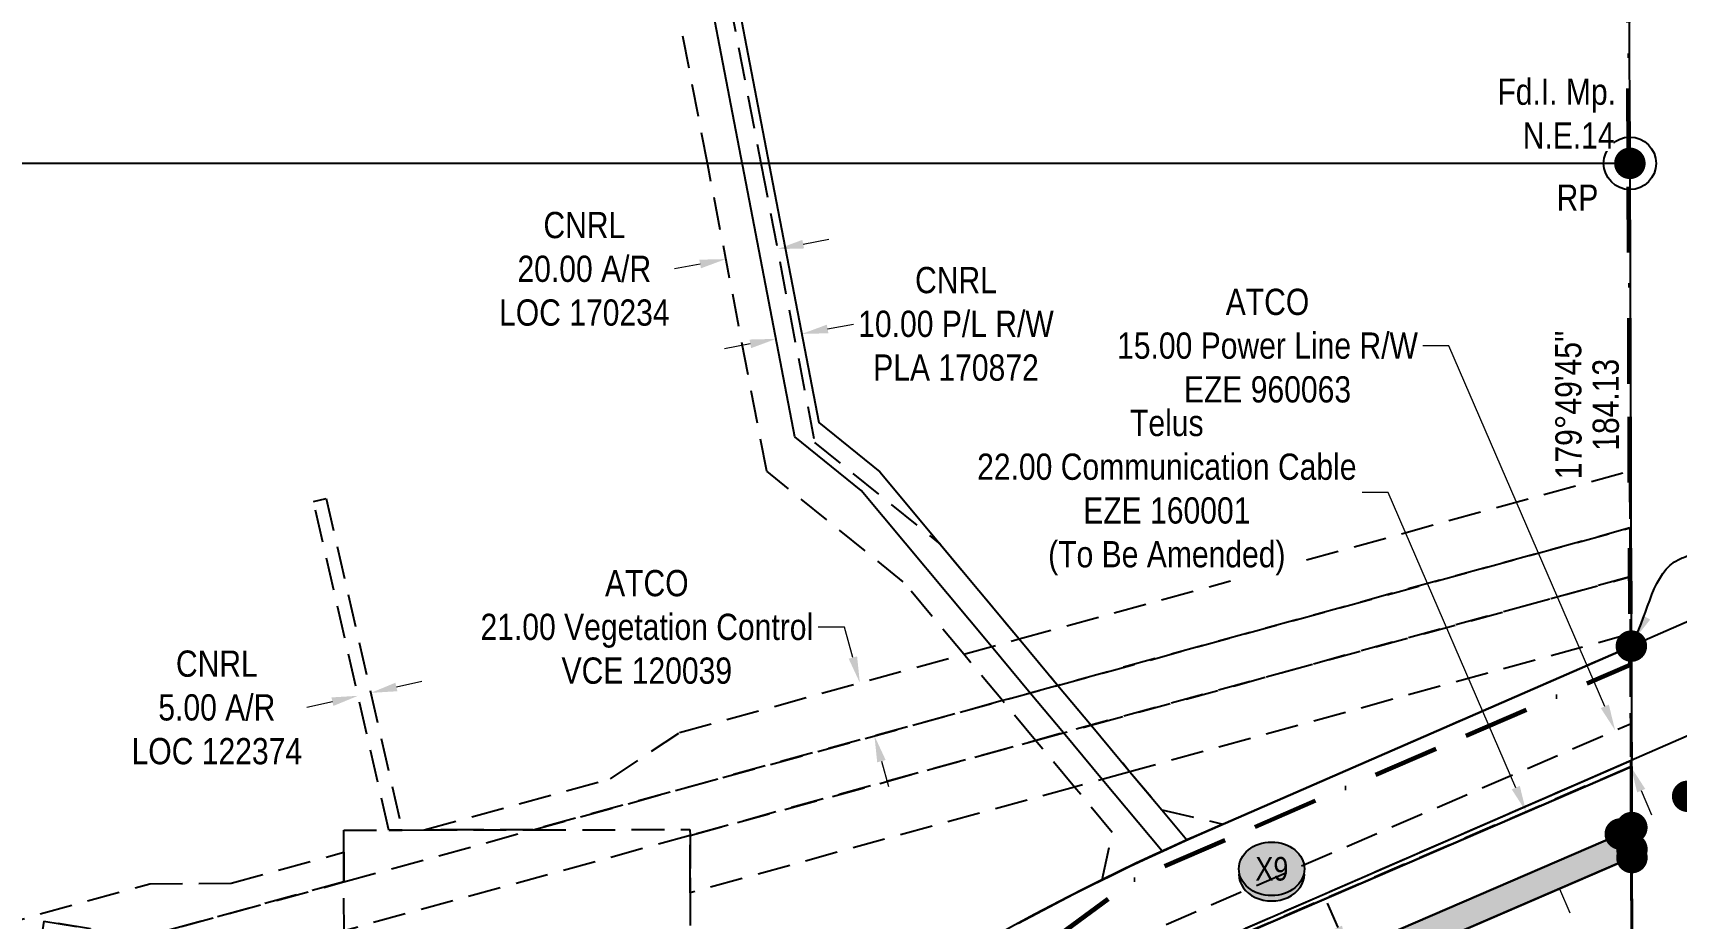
# Model space of a CAD drawing. Extents: x 506429 to 517084, y 6049655 to 6059669.
# Drawn here: x 513123 to 513749, y 6053524 to 6053861 of the extents above; entities that cross this region are included whole.
import ezdxf
from ezdxf.enums import TextEntityAlignment as Align

# ---------------------------------------------------------------- set-up
doc = ezdxf.new("R2010")
doc.units = 0
doc.header["$LTSCALE"] = 5
doc.header["$PDSIZE"] = 0.5
for name, pattern in [('BORDER', [17.5, 5, -2.5, 5, -2.5, 0, -2.5]), ('foc-ACCESSROAD', [3.75, 2.5, -1.25]), ('foc-FLOWLINE', [3.75, 2.5, -1.25])]:
    doc.linetypes.add(name, pattern=pattern)
doc.layers.get('Defpoints').update_dxf_attribs({"color": 9})
for name, color, linetype in [('24', 161, 'Continuous'), ('35', 37, 'Continuous'), ('C-RW', 13, 'Continuous'), ('F-AR', 190, 'foc-ACCESSROAD'), ('F-EZE', 190, 'foc-FLOWLINE'), ('F-RW', 190, 'Continuous'), ('F-VCE', 190, 'foc-FLOWLINE'), ('F-WS', 190, 'foc-ACCESSROAD'), ('L-BD', 7, 'Continuous'), ('L-MON', 1, 'Continuous'), ('L-SEC', 7, 'Continuous'), ('L-TITLEDB', 4, 'Continuous'), ('P-CROSSINGS', 250, 'Continuous'), ('P-IOP1-H', 21, 'Continuous'), ('P-PROPOSED', 10, 'Continuous'), ('P-PROPOSED-H', 21, 'Continuous'), ('P-TXT', 4, 'Continuous')]:
    doc.layers.add(name, color=color, linetype=linetype)
doc.layers.add('AS-BOUNDARY', color=7, linetype='BORDER', lineweight=60, true_color=0xcc33ff)
for name, color, linetype, lineweight in [('C-EZE-T', 13, 'Continuous', 9), ('F-AR-T', 190, 'Continuous', 9), ('F-RW-T', 190, 'Continuous', 9)]:
    doc.layers.add(name, color=color, linetype=linetype, lineweight=lineweight)
doc.layers.add('Z-POINTNUMBER', color=215, linetype='Continuous', plot=False)
doc.styles.add('80', font='ARIALN.TTF', dxfattribs={"height": 10})
doc.styles.add('80CG', font='ARIALN.TTF', dxfattribs={"height": 10})
doc.styles.add('80L', font='ARIALN.TTF', dxfattribs={"height": 10})
doc.styles.add('Crossing', font='ARIALN.TTF', dxfattribs={"height": 10})
doc.dimstyles.new('Compass 5 000', dxfattribs={"dimscale": 5, "dimtxt": 9, "dimasz": 2, "dimexe": 0.2, "dimexo": 0.0625, "dimgap": 0.5, "dimtad": 0, "dimtih": 1, "dimtoh": 1, "dimzin": 0, "dimdsep": 46, "dimtxsty": '80CG', "dimcen": 0.1, "dimse1": 1, "dimse2": 1, "dimclrd": 256, "dimclrt": 256, "dimaunit": 1, "dimadec": 4, "dimazin": 0, "dimtfac": 0.06, "dimtofl": 0, "dimtmove": 0, "dimatfit": 1, "dimfxl": 0.2, "dimtolj": 1, "dimtzin": 0, "dimlwd": -1, "dimarcsym": 0})

# ---------------------------------------------------------------- blocks, each defined once
blk = doc.blocks.new('fdia')
at = {"color": 255, "const_width": 1}
blk.add_lwpolyline([(-0.5, 0, 1), (0.5, 0, 1)], format="xyb", close=True, dxfattribs=at)
blk = doc.blocks.new('Fdiaa')
blk.add_blockref('fdia', (0, 0))
blk = doc.blocks.new('fdib')
at = {"color": 1, "const_width": 1.6}
blk.add_lwpolyline([(-0.4, 0, 1), (0.4, 0, 1)], format="xyb", close=True, dxfattribs=at)
at = {"color": 1}
blk.add_circle((0, 0), 0.8, dxfattribs=at)
blk = doc.blocks.new('Fdibb')
blk.add_blockref('fdib', (0, 0))
blk = doc.blocks.new('fdicc')
for name in ['Fdibb', 'Fdiaa']:
    blk.add_blockref(name, (0, 0))
blk = doc.blocks.new('FDI')
blk.add_blockref('fdicc', (0, 0))
blk = doc.blocks.new('*D893')
at = {"layer": 'Defpoints', "color": 0, "transparency": 16777216}
for p in [(513438.31, 6053613.71), (513409.13, 6053605.67), (513414.69, 6053585.47)]:
    blk.add_point(p, dxfattribs=at)
at = {"layer": 'F-RW-T', "transparency": 16777216}
for p, q in [((513432.45, 6053634.97), (513422.45, 6053634.97)), ((513435.65, 6053623.35), (513432.45, 6053634.97)), ((513446.53, 6053583.87), (513449.18, 6053574.22))]:
    blk.add_line(p, q, dxfattribs=at)
for points in [[(513437.26, 6053623.79), (513434.05, 6053622.91), (513438.31, 6053613.71)], [(513448.14, 6053584.31), (513444.92, 6053583.42), (513443.87, 6053593.51)]]:
    blk.add_solid(points, dxfattribs=at)
at = {"layer": 'F-RW-T', "transparency": 16777216, "insert": (513357.16, 6053634.97), "char_height": 10, "attachment_point": 5, "style": '80CG'}
blk.add_mtext('\\A1;ATCO\\P21.00 Vegetation Control\\PVCE 120039', dxfattribs=at)
blk = doc.blocks.new('*D898')
at = {"layer": 'Defpoints', "color": 0, "transparency": 16777216}
for p in [(513231.6, 6053676.35), (513236.47, 6053677.47), (513247.13, 6053608.77)]:
    blk.add_point(p, dxfattribs=at)
at = {"layer": 'F-AR-T', "transparency": 16777216}
for p, q in [((513261.75, 6053612.13), (513271.49, 6053614.37)), ((513237.38, 6053606.53), (513227.64, 6053604.29))]:
    blk.add_line(p, q, dxfattribs=at)
for points in [[(513261.37, 6053613.75), (513262.12, 6053610.51), (513252, 6053609.89)], [(513237.01, 6053608.16), (513237.76, 6053604.91), (513247.13, 6053608.77)]]:
    blk.add_solid(points, dxfattribs=at)
at = {"layer": 'F-AR-T', "transparency": 16777216, "insert": (513193.35, 6053604.29), "char_height": 10, "attachment_point": 5, "style": '80CG'}
blk.add_mtext('\\A1;CNRL\\P5.00 A/R\\PLOC 122374', dxfattribs=at)
blk = doc.blocks.new('*D901')
at = {"layer": 'Defpoints', "color": 0, "transparency": 16777216}
for p in [(513382.57, 6053799.71), (513402.19, 6053803.48), (513387.28, 6053775.19)]:
    blk.add_point(p, dxfattribs=at)
at = {"layer": 'F-AR-T', "transparency": 16777216}
for p, q in [((513416.72, 6053780.86), (513426.54, 6053782.75)), ((513377.46, 6053773.3), (513367.64, 6053771.41))]:
    blk.add_line(p, q, dxfattribs=at)
for points in [[(513416.41, 6053782.5), (513417.04, 6053779.22), (513406.9, 6053778.97)], [(513377.15, 6053774.94), (513377.78, 6053771.67), (513387.28, 6053775.19)]]:
    blk.add_solid(points, dxfattribs=at)
at = {"layer": 'F-AR-T', "transparency": 16777216, "insert": (513333.35, 6053771.41), "char_height": 10, "attachment_point": 5, "style": '80CG'}
blk.add_mtext('\\A1;CNRL\\P20.00 A/R\\PLOC 170234', dxfattribs=at)
blk = doc.blocks.new('*D908')
at = {"layer": 'Defpoints', "color": 0, "transparency": 16777216}
for p in [(513405.36, 6053750.14), (513415.17, 6053752.03), (513406.39, 6053744.77)]:
    blk.add_point(p, dxfattribs=at)
at = {"layer": 'F-RW-T', "transparency": 16777216}
for p, q in [((513426.02, 6053748.55), (513435.84, 6053750.44)), ((513396.57, 6053742.88), (513386.75, 6053740.99))]:
    blk.add_line(p, q, dxfattribs=at)
for points in [[(513425.71, 6053750.18), (513426.34, 6053746.91), (513416.2, 6053746.66)], [(513396.26, 6053744.52), (513396.89, 6053741.24), (513406.39, 6053744.77)]]:
    blk.add_solid(points, dxfattribs=at)
at = {"layer": 'F-RW-T', "transparency": 16777216, "insert": (513474.93, 6053750.44), "char_height": 10, "attachment_point": 5, "style": '80CG'}
blk.add_mtext('\\A1;CNRL\\P10.00 P/L R/W\\PPLA 170872', dxfattribs=at)
blk = doc.blocks.new('*D973')
at = {"layer": 'C-EZE-T', "transparency": 16777216}
for p, q in [((513639.61, 6053686.23), (513629.61, 6053686.23)), ((513688.18, 6053573.77), (513639.61, 6053686.23)), ((513704.83, 6053535.21), (513708.8, 6053526.03))]:
    blk.add_line(p, q, dxfattribs=at)
for points in [[(513689.71, 6053574.44), (513686.65, 6053573.11), (513692.14, 6053564.59)], [(513706.36, 6053535.87), (513703.3, 6053534.55), (513700.87, 6053544.39)]]:
    blk.add_solid(points, dxfattribs=at)
at = {"layer": 'Defpoints', "color": 0, "transparency": 16777216}
for p in [(513692.14, 6053564.59), (513694.94, 6053565.8), (513703.67, 6053545.6)]:
    blk.add_point(p, dxfattribs=at)
at = {"layer": 'C-EZE-T', "transparency": 16777216, "insert": (513555.25, 6053686.23), "char_height": 10, "attachment_point": 5, "style": '80CG'}
blk.add_mtext('\\A1;Telus\\P22.00 Communication Cable\\PEZE 160001\\P(To Be Amended)', dxfattribs=at)
blk = doc.blocks.new('*D974')
at = {"layer": 'Defpoints', "color": 0, "transparency": 16777216}
for p in [(513726.06, 6053595.57), (513717.76, 6053591.98), (513723.7, 6053578.23)]:
    blk.add_point(p, dxfattribs=at)
at = {"layer": 'F-RW-T', "transparency": 16777216}
for p, q in [((513662.74, 6053742.14), (513652.74, 6053742.14)), ((513722.09, 6053604.75), (513662.74, 6053742.14)), ((513735.97, 6053572.63), (513739.93, 6053563.45))]:
    blk.add_line(p, q, dxfattribs=at)
for points in [[(513723.62, 6053605.41), (513720.56, 6053604.09), (513726.06, 6053595.57)], [(513737.5, 6053573.29), (513734.44, 6053571.97), (513732, 6053581.81)]]:
    blk.add_solid(points, dxfattribs=at)
at = {"layer": 'F-RW-T', "transparency": 16777216, "insert": (513593.6, 6053742.14), "char_height": 10, "attachment_point": 5, "style": '80CG'}
blk.add_mtext('\\A1;ATCO\\P15.00 Power Line R/W\\PEZE 960063', dxfattribs=at)
blk = doc.blocks.new('*U1105')
at = {"layer": '35', "color": 3}
blk.add_circle((0, 0), 10, dxfattribs=at)
at = {"layer": '35', "color": 3, "style": '80'}
blk.add_attdef('RP_001', (-27.93, -18.09), '', height=10, dxfattribs=at)
blk = doc.blocks.new('xing2')
h = blk.add_hatch(color=50)
h.dxf.hatch_style = 1
edge = h.paths.add_edge_path()
edge.add_ellipse((0, 0), major_axis=(-12.5, 0), ratio=0.816297, start_angle=0, end_angle=360)
h = blk.add_hatch(color=250)
h.dxf.hatch_style = 1
edge = h.paths.add_edge_path()
edge.add_ellipse((0, -2.05), major_axis=(-12.5, 0), ratio=0.816297, start_angle=0, end_angle=180)
edge.add_line((12.5, -2.05), (12.5, 0))
edge.add_ellipse((0, 0), major_axis=(-12.5, 0), ratio=0.816297, start_angle=0, end_angle=180, ccw=False)
edge.add_line((-12.5, 0), (-12.5, -2.05))
at = {"color": 250}
blk.add_ellipse((0, 0), major_axis=(-12.5, 0), ratio=0.816297, dxfattribs=at)
blk.add_ellipse((0, -2.05), major_axis=(-12.5, 0), ratio=0.816297, start_param=0, end_param=3.141593, dxfattribs=at)
at = {"color": 250, "style": 'Crossing'}
blk.add_attdef('CROSSING', text='', height=9, dxfattribs=at).set_placement((0.09, 0.02), align=Align.MIDDLE_CENTER)
at = {"color": 250, "style": 'Crossing', "flags": 1}
for tag, p in [('OWNER', (0.09, -12.49)), ('DESCRIPTION', (0.09, -25.77)), ('LOCATION', (0.09, -39.3)), ('DWG_REF', (0.09, -52.84))]:
    blk.add_attdef(tag, text='', height=9, dxfattribs=at).set_placement(p, align=Align.MIDDLE_CENTER)
blk = doc.blocks.new('*D1213')
at = {"layer": 'Defpoints', "color": 0, "transparency": 16777216}
for p in [(513636.39, 6053516.52), (513640.34, 6053507.38), (513628.38, 6053502.21)]:
    blk.add_point(p, dxfattribs=at)
at = {"layer": 'P-TXT', "transparency": 16777216}
for p, q in [((513620.46, 6053520.53), (513616.5, 6053529.71)), ((513632.35, 6053493.03), (513656.9, 6053436.24)), ((513656.9, 6053436.24), (513666.9, 6053436.24))]:
    blk.add_line(p, q, dxfattribs=at)
for points in [[(513621.99, 6053521.19), (513618.93, 6053519.87), (513624.43, 6053511.35)], [(513633.88, 6053493.69), (513630.82, 6053492.37), (513628.38, 6053502.21)]]:
    blk.add_solid(points, dxfattribs=at)
at = {"layer": 'P-TXT', "transparency": 16777216, "insert": (513682.84, 6053436.24), "char_height": 10, "attachment_point": 5, "style": '80CG'}
blk.add_mtext('\\A1;10.00', dxfattribs=at)

msp = doc.modelspace()

# ---------------------------------------------------------------- hatches: boundary and pattern name
at = {"layer": 'P-IOP1-H'}
h = msp.add_hatch(color=256, dxfattribs=at)
h.dxf.hatch_style = 1
h.paths.add_polyline_path([(513549.725, 6053468.202), (513578.155, 6053480.46), (513602.755, 6053491.113), (513732.437, 6053547.14), (513732.398, 6053558.574), (513727.994, 6053556.111), (513596.102, 6053499.106), (513574.207, 6053489.63), (513544.713, 6053476.921), (513300.124, 6053296.611), (513293.783, 6053284.256), (513151.82, 6053007.632), (513163.047, 6053007.635), (513253.809, 6053184.471), (513302.676, 6053279.682), (513307.934, 6053289.96)])
at = {"layer": 'P-PROPOSED-H'}
h = msp.add_hatch(color=256, dxfattribs=at)
h.dxf.hatch_style = 1
h.paths.add_polyline_path([(513006.255, 6052202.311), (513009.232, 6052239.307), (513112.935, 6052910.001), (513253.809, 6053184.471), (513302.676, 6053279.682), (513307.934, 6053289.96), (513549.725, 6053468.202), (513578.155, 6053480.46), (513602.755, 6053491.113), (513732.437, 6053547.14), (513732.398, 6053558.574), (513727.994, 6053556.111), (513596.102, 6053499.106), (513574.207, 6053489.63), (513544.713, 6053476.921), (513300.124, 6053296.611), (513293.783, 6053284.256), (513103.309, 6052913.105), (512999.301, 6052240.552), (512995.666, 6052202.287)])

# ---------------------------------------------------------------- linework, layer by layer
at = {"layer": '24'}
msp.add_lwpolyline([(513083.612, 6052919.351), (513128.409, 6053006.619), (513271.062, 6053284.366), (513275.677, 6053293.351), (513279.084, 6053297.205), (513282.508, 6053301.053), (513285.948, 6053304.896), (513299.337, 6053314.769), (513382.203, 6053375.877), (513386.232, 6053378.848), (513561.682, 6053508.239), (513731.885, 6053581.762), (513731.992, 6053546.997), (513731.992, 6053546.997), (513577.689, 6053480.298), (513574.196, 6053486.42), (513549.111, 6053467.927), (513402.309, 6053359.697), (513398.28, 6053356.726), (513307.52, 6053289.818), (513298.485, 6053283.15), (513302.395, 6053279.819), (513162.119, 6053006.669), (513112.489, 6052909.98)], dxfattribs=at)
at = {"layer": 'AS-BOUNDARY', "flags": 128}
msp.add_lwpolyline([(513728.175, 6054716.203), (513728.503, 6054616.163), (513731.14, 6053811.216), (513731.765, 6053620.566), (513543.656, 6053539.281), (513250.875, 6053323.375), (513088.092, 6053006.355), (513049.037, 6052930.295), (512936.343, 6052201.953), (512933.173, 6052201.948), (512933.233, 6052181.851), (512807.492, 6051448.602), (512817.787, 6051377.932), (512822.388, 6051346.349)], dxfattribs=at)
at = {"layer": 'C-RW', "flags": 128}
for points in [[(512973.252, 6052202.238), (512979.613, 6052243.887), (513084.058, 6052919.372), (513276.05, 6053293.439, -0.004409), (513286.3, 6053304.977), (513293.055, 6053310.019), (513534.908, 6053488.307), (513562.103, 6053508.349), (513720.306, 6053576.674), (513732.336, 6053581.897), (513732.437, 6053548.258), (513732.437, 6053547.14), (513578.155, 6053480.46), (513574.621, 6053486.549), (513549.725, 6053468.202), (513307.934, 6053289.96), (513301.171, 6053284.912), (513298.885, 6053283.212), (513302.845, 6053279.926), (513302.676, 6053279.682), (513112.935, 6052910.001), (513009.232, 6052239.307), (513003.523, 6052202.305)], [(513727.994, 6053556.111), (513732.398, 6053558.574), (513732.406, 6053558.579), (513732.336, 6053581.897), (513720.306, 6053576.674), (513562.103, 6053508.349), (513534.908, 6053488.307), (513293.055, 6053310.019), (513286.3, 6053304.977, 0.004409), (513276.05, 6053293.439), (513084.058, 6052919.372), (512979.613, 6052243.887), (512973.252, 6052202.238), (512995.666, 6052202.287), (512999.301, 6052240.552), (513103.309, 6052913.105), (513245.561, 6053190.283), (513293.783, 6053284.256), (513300.124, 6053296.611), (513544.713, 6053476.921), (513574.207, 6053489.63), (513596.102, 6053499.106)]]:
    msp.add_lwpolyline(points, format="xyb", close=True, dxfattribs=at)
at = {"layer": 'F-AR'}
for points in [[(513381.492, 6053911.03), (513400.722, 6053811.093), (513421.092, 6053705.246), (513468.941, 6053666.516), (513499.033, 6053630.434), (513513.783, 6053612.747), (513526.438, 6053597.573), (513541.22, 6053579.849), (513553.297, 6053565.369), (513576.616, 6053559.878), (513569.299, 6053556.685), (513562.063, 6053553.479), (513556.303, 6053550.891), (513554.852, 6053550.228), (513547.674, 6053546.89), (513540.521, 6053543.507), (513533.396, 6053540.081), (513530.588, 6053538.708), (513534.483, 6053556.733), (513520.064, 6053574.022), (513505.278, 6053591.75), (513492.624, 6053606.923), (513477.876, 6053624.607), (513454.85, 6053652.217), (513402.85, 6053694.305), (513380.38, 6053811.067), (513361.15, 6053911.004)], [(513498.239, 6053521.966), (513505.207, 6053525.712), (513512.207, 6053529.398), (513519.238, 6053533.024), (513526.301, 6053536.588), (513533.394, 6053540.092), (513540.517, 6053543.534), (513547.67, 6053546.915), (513554.851, 6053550.234), (513562.061, 6053553.491), (513569.299, 6053556.685), (513731.744, 6053627.577), (513731.764, 6053620.872), (513731.835, 6053598.065), (513731.878, 6053584.021), (513585.259, 6053520.064)]]:
    msp.add_lwpolyline(points, dxfattribs=at)
msp.add_lwpolyline([(513234.993, 6053683.892), (513264.009, 6053557.631), (513258.885, 6053557.623), (513230.124, 6053682.774), (513234.993, 6053683.892)], close=True, dxfattribs=at)
at = {"layer": 'F-EZE'}
for points in [[(513107.887, 6053501.012), (513124.692, 6053505.642), (513127.49, 6053522.848), (513145.239, 6053519.965), (513143.762, 6053510.892), (513241.767, 6053537.87), (513313.843, 6053557.71), (513731.604, 6053672.718), (513731.662, 6053654.061), (513373.607, 6053555.514), (513241.796, 6053519.228), (513241.796, 6053519.228), (513140.593, 6053491.368), (513115.14, 6053334.567)], [(513554.936, 6053521.648), (513731.835, 6053598.065), (513731.878, 6053584.021), (513731.885, 6053581.762), (513561.682, 6053508.239)]]:
    msp.add_lwpolyline(points, dxfattribs=at)
at = {"layer": 'F-RW'}
for points in [[(513384.572, 6053911.034), (513403.802, 6053811.097), (513422.705, 6053712.878), (513445.903, 6053694.139), (513468.94, 6053666.515), (513499.032, 6053630.433), (513513.783, 6053612.747), (513526.438, 6053597.574), (513541.22, 6053579.849), (513553.297, 6053565.369), (513562.897, 6053553.845), (513562.063, 6053553.477), (513559.743, 6053552.431), (513556.306, 6053550.877), (513554.854, 6053550.218), (513553.45, 6053549.572), (513530.642, 6053576.935), (513515.856, 6053594.663), (513503.203, 6053609.835), (513488.454, 6053627.52), (513438.86, 6053686.985), (513413.585, 6053707.403), (513393.737, 6053810.546), (513393.631, 6053811.083), (513374.401, 6053911.021)], [(513112.488, 6052909.98), (513162.114, 6053006.669), (513302.394, 6053279.819), (513307.52, 6053289.818), (513398.28, 6053356.726), (513402.309, 6053359.697), (513549.111, 6053467.927), (513577.689, 6053480.298), (513731.992, 6053546.997), (513732.093, 6053514.369), (513564.195, 6053441.832), (513421.617, 6053336.698), (513417.588, 6053333.728), (513330.974, 6053269.865), (513195.848, 6053006.72), (513141.373, 6052900.612)]]:
    msp.add_lwpolyline(points, dxfattribs=at)
at = {"layer": 'F-VCE'}
for points in [[(513608.508, 6053660.588), (513731.537, 6053694.475), (513731.555, 6053688.766), (513731.604, 6053672.718), (513513.783, 6053612.747), (513492.624, 6053606.923), (513313.843, 6053557.71), (513291.121, 6053557.675), (513272.384, 6053557.644), (513343.359, 6053577.193), (513369.614, 6053594.792), (513477.876, 6053624.607), (513499.033, 6053630.434), (513579.495, 6053652.596)], [(512932.426, 6052452.571), (513022.412, 6053006.461), (513074.137, 6053324.835), (513077.34, 6053344.548), (513091.118, 6053429.363), (513107.975, 6053520.656), (513167.784, 6053537.129), (513198.816, 6053537.382), (513241.749, 6053549.206), (513241.767, 6053537.87), (513241.767, 6053537.87), (513143.762, 6053510.892), (513145.239, 6053519.965), (513127.49, 6053522.848), (513124.692, 6053505.642), (513107.887, 6053501.012), (513112.662, 6053483.676), (513121.523, 6053486.118), (513097.67, 6053339.18), (513094.473, 6053319.489), (513043.658, 6053006.492), (512932.811, 6052323.688)]]:
    msp.add_lwpolyline(points, dxfattribs=at)
msp.add_lwpolyline([(513520.064, 6053574.022), (513373.641, 6053533.697), (513373.631, 6053539.461), (513373.607, 6053555.514), (513505.278, 6053591.753), (513526.438, 6053597.576), (513731.662, 6053654.061), (513731.711, 6053638.035), (513731.729, 6053632.324), (513541.22, 6053579.849), (513520.064, 6053574.022)], close=True, dxfattribs=at)
at = {"layer": 'F-WS'}
msp.add_lwpolyline([(513241.796, 6053519.228), (513241.767, 6053537.868), (513241.749, 6053549.206), (513241.746, 6053550.3), (513241.735, 6053557.595), (513258.885, 6053557.623), (513264.009, 6053557.631), (513272.384, 6053557.644), (513291.121, 6053557.675), (513313.848, 6053557.709), (513373.602, 6053557.809), (513373.607, 6053555.513), (513373.631, 6053539.461), (513373.641, 6053533.697), (513373.713, 6053489.454)], dxfattribs=at)
at = {"layer": 'L-SEC'}
for q in [(513729.824, 6054617.71), (512828.269, 6053811.497), (513736.459, 6052203.934)]:
    msp.add_line((513731.649, 6053811.661), q, dxfattribs=at)
at = {"layer": 'L-TITLEDB'}
msp.add_lwpolyline([(513498.707, 6053522.103), (513505.675, 6053525.849), (513512.675, 6053529.535), (513519.706, 6053533.161), (513526.769, 6053536.725), (513533.862, 6053540.229), (513540.985, 6053543.671), (513548.138, 6053547.052), (513555.319, 6053550.371), (513562.529, 6053553.628), (513569.767, 6053556.822), (513732.212, 6053627.714), (513732.233, 6053621.009), (513732.303, 6053598.202), (513732.346, 6053584.157), (513585.727, 6053520.2)], dxfattribs=at)
at = {"layer": 'P-PROPOSED', "flags": 128}
msp.add_lwpolyline([(513006.255, 6052202.311), (513009.232, 6052239.307), (513112.935, 6052910.001), (513253.809, 6053184.471), (513302.676, 6053279.682), (513307.934, 6053289.96), (513549.725, 6053468.202), (513578.155, 6053480.46), (513602.755, 6053491.113), (513732.437, 6053547.14), (513732.398, 6053558.574), (513727.994, 6053556.111), (513596.102, 6053499.106), (513574.207, 6053489.63), (513544.713, 6053476.921), (513300.124, 6053296.611), (513293.783, 6053284.256), (513103.309, 6052913.105), (512999.301, 6052240.552), (512995.666, 6052202.287)], close=True, dxfattribs=at)
at = {"layer": 'Z-POINTNUMBER'}
for p, q in [((514380.79, 6053910.704), (513732.212, 6053627.714)), ((513732.212, 6053627.714), (513569.704, 6053556.868))]:
    msp.add_line(p, q, dxfattribs=at)
at = {"layer": 'Z-POINTNUMBER', "flags": 128}
msp.add_lwpolyline([(515609.283, 6054411.683), (515371.01, 6054305.261), (514792.06, 6054046.548), (514396.77, 6053874.078), (513748.193, 6053591.088), (513585.674, 6053520.237, 0.1260321), (513243.102, 6053253.343, 0.1260321)], format="xyb", dxfattribs=at)
at = {"layer": 'Z-POINTNUMBER'}
msp.add_arc((513935.394, 6052718.052), 915.064, 113.555267, 142.288208, dxfattribs=at)

# ---------------------------------------------------------------- block references
at = {"layer": '35', "color": 5, "xscale": 0.9990104649161125, "yscale": 0.9990104649161125, "zscale": 0.9990104649161125}
msp.add_blockref('*U1105', (513731.649, 6053811.661), dxfattribs=at).add_auto_attribs({'RP_001': 'RP'})
at = {"layer": 'L-MON'}
for p, xscale, yscale, zscale in [((513732.212, 6053627.714), 4.997525550000026, 4.997525550000026, 4.997525550000026), ((513753.661, 6053570.48), 4.995052324580574, 4.995052324580574, 4.995052324580574), ((513727.994, 6053556.111), 4.995052324580574, 4.995052324580574, 4.995052324580574), ((513732.398, 6053558.574), 4.995052324580574, 4.995052324580574, 4.995052324580574), ((513732.438, 6053550.307), 4.997525550000026, 4.997525550000026, 4.997525550000026), ((513732.437, 6053547.14), 4.997525550000026, 4.997525550000026, 4.997525550000026)]:
    msp.add_blockref('FDI', p, dxfattribs=dict(at, xscale=xscale, yscale=yscale, zscale=zscale))
at = {"layer": 'P-CROSSINGS', "xscale": 0.9990104649161125, "yscale": 0.9990104649161125, "zscale": 0.9990104649161125}
msp.add_blockref('xing2', (513595.171, 6053542.842), dxfattribs=at).add_auto_attribs({'CROSSING': 'X9'})

# ---------------------------------------------------------------- texts
at = {"layer": 'L-BD', "style": '80L'}
for s, p in [("179°49'45''", (513708.204, 6053719.615)), ('184.13', (513722.44, 6053719.658))]:
    msp.add_text(s, height=9.9901, rotation=90.1753, dxfattribs=at).set_placement(p, align=Align.MIDDLE)

# ---------------------------------------------------------------- dimensions: what is measured, and where the dimension line sits
at = {"layer": 'C-EZE-T'}
dim = msp.add_linear_dim(base=(513692.143, 6053564.594), p1=(513703.666, 6053545.596), p2=(513694.94, 6053565.803), angle=113.357985, text='Telus\\P22.00 Communication Cable\\PEZE 160001\\P(To Be Amended)', dimstyle='Compass 5 000', dxfattribs=at)
dim.commit()
dim.dimension.update_dxf_attribs({"geometry": '*D973', "text_midpoint": (513555.248, 6053686.227), "dimtype": 161})
at = {"layer": 'F-AR-T'}
for base, p1, p2, angle, text, picture, middle in [((513387.284, 6053775.193), (513402.187, 6053803.482), (513382.566, 6053799.707), 190.892952, 'CNRL\\P20.00 A/R\\PLOC 170234', '*D901', (513333.354, 6053771.414)), ((513247.131, 6053608.771), (513236.47, 6053677.467), (513231.601, 6053676.348), 192.942414, 'CNRL\\P5.00 A/R\\PLOC 122374', '*D898', (513193.348, 6053604.292))]:
    dim = msp.add_linear_dim(base=base, p1=p1, p2=p2, angle=angle, text=text, dimstyle='Compass 5 000', dxfattribs=at)
    dim.commit()
    dim.dimension.update_dxf_attribs({"geometry": picture, "text_midpoint": middle, "dimtype": 161})
at = {"layer": 'F-RW-T'}
for base, p1, p2, angle, text, picture, middle in [((513406.394, 6053744.771), (513415.171, 6053752.026), (513405.361, 6053750.139), 190.892109, 'CNRL\\P10.00 P/L R/W\\PPLA 170872', '*D908', (513474.929, 6053750.437)), ((513726.059, 6053595.57), (513723.701, 6053578.226), (513717.758, 6053591.984), 113.363436, 'ATCO\\P15.00 Power Line R/W\\PEZE 960063', '*D974', (513593.603, 6053742.141)), ((513438.309, 6053613.71), (513414.691, 6053585.47), (513409.127, 6053605.674), 105.397346, 'ATCO\\P21.00 Vegetation Control\\PVCE 120039', '*D893', (513357.156, 6053634.974))]:
    dim = msp.add_linear_dim(base=base, p1=p1, p2=p2, angle=angle, text=text, dimstyle='Compass 5 000', dxfattribs=at)
    dim.commit()
    dim.dimension.update_dxf_attribs({"geometry": picture, "text_midpoint": middle, "dimtype": 161})
at = {"layer": 'P-TXT'}
dim = msp.add_linear_dim(base=(513628.383, 6053502.211), p1=(513636.39, 6053516.519), p2=(513640.34, 6053507.38), angle=293.376732, text='10.00', dimstyle='Compass 5 000', dxfattribs=at)
dim.commit()
dim.dimension.update_dxf_attribs({"geometry": '*D1213', "text_midpoint": (513682.837, 6053436.24), "dimtype": 161})

# ---------------------------------------------------------------- leaders
at = {"layer": 'L-MON', "path_type": 1}
msp.add_leader([(513733.049, 6053629.908), (513750.514, 6053660.832), (513754.881, 6053662.54)], dimstyle='Compass 5 000', override={"dimgap": 0.5, "dimtad": 0}, dxfattribs=at)

# ---------------------------------------------------------------- next in the draw order: texts
at = {"layer": 'L-MON', "insert": (513680.092, 6053843.951), "char_height": 9.9901, "attachment_point": 1, "style": '80L', "bg_fill": 3, "box_fill_scale": 1.1, "bg_fill_color": 256, "bg_fill_transparency": 0}
msp.add_mtext_dynamic_manual_height_columns('\\pi1.1046;Fd.I. Mp.\\P\\pi10.761;N.E.14', width=44.3292, gutter_width=50, heights=[0], dxfattribs=at)

# ---------------------------------------------------------------- next in the draw order: block references
at = {"layer": 'L-MON', "xscale": 4.997525550000026, "yscale": 4.997525550000026, "zscale": 4.997525550000026}
msp.add_blockref('FDI', (513731.649, 6053811.661), dxfattribs=at)

doc.saveas('drawing.dxf')
